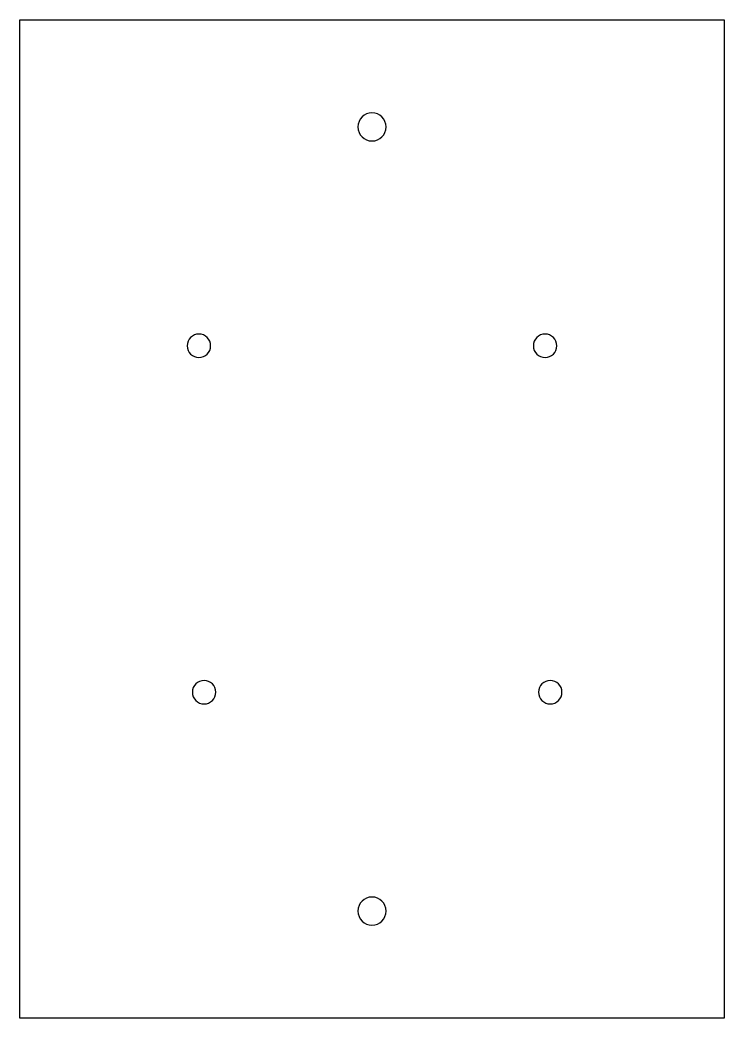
# Model space of a CAD drawing. Extents: x 0.01 to 6.01, y 9.48 to 17.98.
import ezdxf

# ---------------------------------------------------------------- set-up
doc = ezdxf.new("R2010")
doc.units = 0
doc.layers.add('1', color=7, linetype='CONTINUOUS')

msp = doc.modelspace()

# ---------------------------------------------------------------- linework, layer by layer
at = {"layer": '1', "color": 1, "linetype": 'CONTINUOUS'}
for p, q in [((0.0144, 9.4801), (0.0144, 17.9801)), ((0.0144, 17.9801), (6.0144, 17.9801)), ((6.0144, 17.9801), (6.0144, 9.4801)), ((6.0144, 9.4801), (0.0144, 9.4801))]:
    msp.add_line(p, q, dxfattribs=at)
for centre, radius, start, end in [((3.0144, 17.0694), 0.12, 90, 270), ((3.0144, 17.0694), 0.12, 270, 90), ((1.5394, 15.205), 0.1, 90, 270), ((1.5394, 15.205), 0.1, 270, 90), ((4.4894, 15.205), 0.1, 90, 270), ((4.4894, 15.205), 0.1, 270, 90), ((1.5835, 12.255), 0.1, 90, 270), ((1.5835, 12.255), 0.1, 270, 90), ((4.5334, 12.255), 0.1, 90, 270), ((4.5334, 12.255), 0.1, 270, 90), ((3.0144, 10.3908), 0.12, 90, 270), ((3.0144, 10.3908), 0.12, 270, 90)]:
    msp.add_arc(centre, radius, start, end, dxfattribs=at)

doc.saveas('drawing.dxf')
